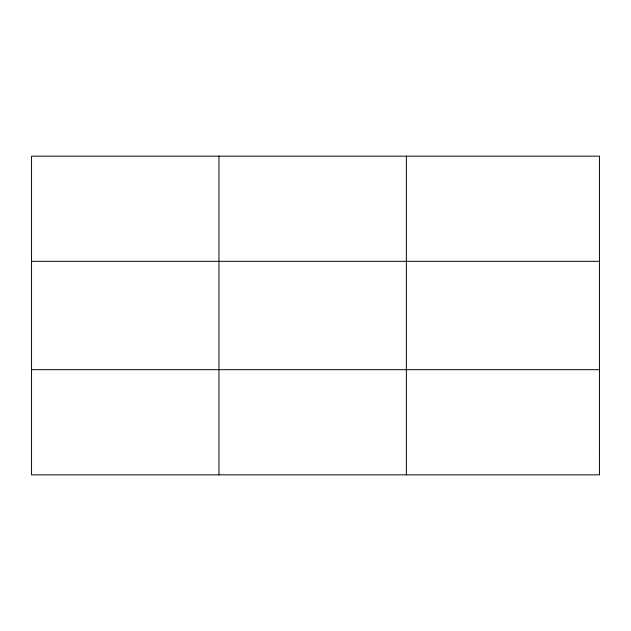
<?xml version="1.0" encoding="UTF-8"?>
<svg xmlns="http://www.w3.org/2000/svg" width="631" height="631" viewBox="0 0 631 631"><rect width="100%" height="100%" fill="white"/><g stroke="black" fill="none" stroke-linecap="round" stroke-linejoin="round"><path stroke-width="0.95" d="M218.957 156.157L218.957 474.843M406.364 156.157L406.364 474.843M31.55 261.321L599.45 261.321M31.55 369.679L599.45 369.679M599.45 448.546L599.45 474.843L31.55 474.843L31.55 156.157L599.45 156.157L599.45 448.546"/></g></svg>
